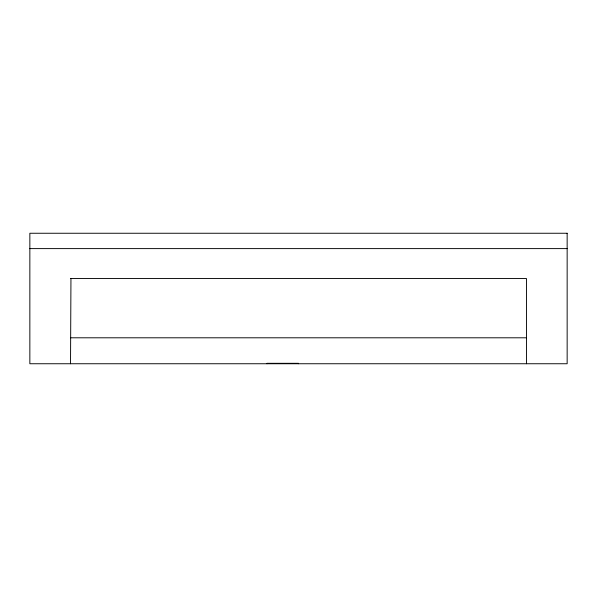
<?xml version="1.0" encoding="UTF-8"?>
<svg xmlns="http://www.w3.org/2000/svg" width="597" height="597" viewBox="0 0 597 597"><rect width="100%" height="100%" fill="white"/><g stroke="black" fill="none" stroke-linecap="round" stroke-linejoin="round"><path stroke-width="0.9" d="M70.528 363.745L70.953 278.545M29.85 248.606L567.15 248.606M70.528 278.545L526.472 278.545L526.472 363.745M70.662 337.798L526.472 337.798M298.5 363.745L298.5 363.312L267.016 363.312L267.016 363.745M567.15 233.255L29.85 233.255L29.85 363.745L567.15 363.745L567.15 233.255"/></g></svg>
